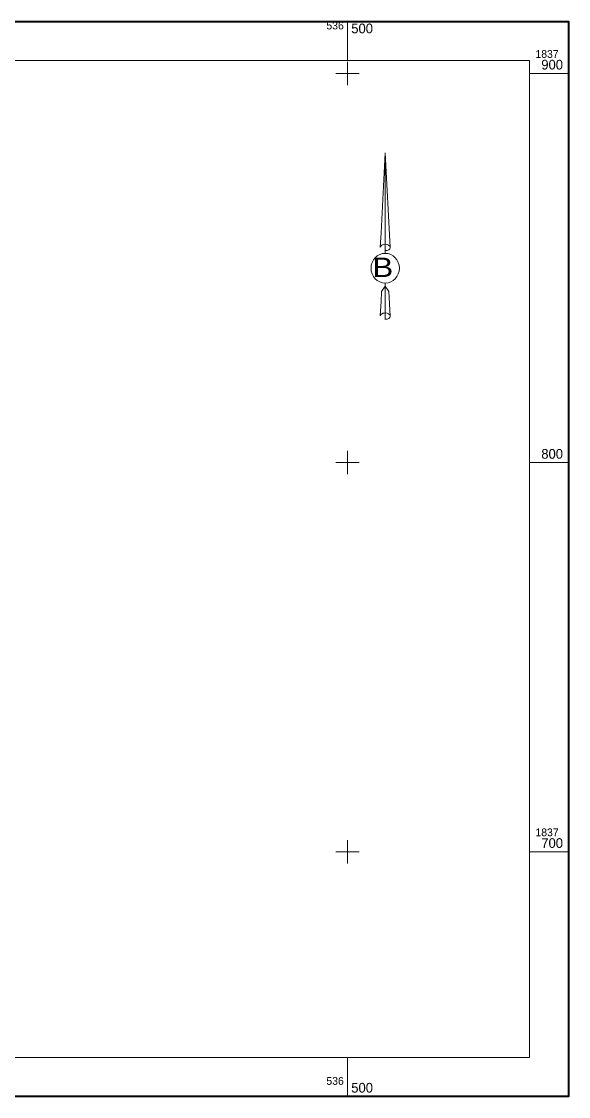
# Model space of a CAD drawing. Header units: metres. Extents: x 536160 to 536557, y 1837637 to 1837913.
# Drawn here: x 536416.2 to 536556.9, y 1837637.1 to 1837913.3 of the extents above; entities that cross this region are included whole.
import ezdxf
from ezdxf.enums import TextEntityAlignment as Align

# ---------------------------------------------------------------- set-up
doc = ezdxf.new("R2010")
doc.units = ezdxf.units.M
doc.header["$MEASUREMENT"] = 0
for name, color, linetype, lineweight in [('Level 51', 1, 'Continuous', 0), ('Level 62', 1, 'Continuous', 0), ('Level 63', 1, 'Continuous', 0)]:
    doc.layers.add(name, color=color, linetype=linetype, lineweight=lineweight)
doc.styles.add('Style-CHAR_FAST_FONT', font='CHAR_FAST_FONT.shx')

# ---------------------------------------------------------------- blocks, each defined once
blk = doc.blocks.new('*U36')
at = {"layer": 'Level 51', "color": 7, "linetype": 'Continuous', "lineweight": 0}
for p, q in [((0.04, 50.7), (-2.53, 2.05)), ((0.04, 50.7), (3.11, -6.91)), ((0.04, 50.7), (3.11, -6.91)), ((0.04, 50.7), (3.11, -6.91)), ((0.04, -4.98), (0.04, 50.7)), ((-2.53, 2.05), (-3.02, -6.8)), ((0.04, -4.98), (0.04, -7.21)), ((0.04, -7.21), (0.04, -8.86)), ((0.04, -8.86), (0.04, -10.52)), ((0.04, -8.86), (0.04, -10.52)), ((0.04, -8.86), (0.04, -10.52)), ((3.11, -6.91), (3.11, -6.8)), ((0.04, -30.46), (-2.21, -33.66)), ((0.04, -30.46), (0.04, -28.57)), ((0.04, -30.46), (0.04, -28.57)), ((0.04, -30.46), (0.04, -28.57)), ((0.04, -30.46), (2.3, -33.66)), ((0.04, -30.46), (2.3, -33.66)), ((0.04, -30.46), (2.3, -33.66)), ((0.04, -46.8), (0.04, -30.46)), ((-2.21, -33.66), (-2.53, -39.73)), ((2.3, -33.66), (3.11, -48.73)), ((2.3, -33.66), (3.11, -48.73)), ((2.3, -33.66), (3.11, -48.73)), ((-2.53, -39.73), (-3.02, -48.53)), ((0.04, -46.8), (0.04, -48.99)), ((0.04, -48.99), (0.04, -50.66)), ((3.11, -48.73), (3.11, -48.53))]:
    blk.add_line(p, q, dxfattribs=at)
at = {"layer": 'Level 51', "color": 7, "linetype": 'Continuous', "lineweight": 0, "extrusion": (0, 0, -1)}
for centre, start_param, end_param in [((0.02, -6.92), 3.208733, 4.712389), ((0.02, -48.71), 3.208907, 3.792116), ((0.02, -48.71), 3.792116, 4.712389)]:
    blk.add_ellipse(centre, major_axis=(3.06, 0), ratio=0.632193, start_param=start_param, end_param=end_param, dxfattribs=at)
at = {"layer": 'Level 51', "color": 7, "linetype": 'Continuous', "lineweight": 0}
for centre, start_param, end_param in [((0.02, -6.92), 0.067141, 1.570796), ((0.02, -6.92), 4.712389, 6.283185), ((0.02, -48.71), 0.067141, 1.570796), ((0.02, -48.71), 4.712389, 6.283185)]:
    blk.add_ellipse(centre, major_axis=(3.06, 0), ratio=0.632193, start_param=start_param, end_param=end_param, dxfattribs=at)
blk.add_ellipse((0.03, -19.54), major_axis=(0, 9.03), ratio=0.956213, dxfattribs=at)
at = {"layer": 'Level 51', "color": 7, "linetype": 'Continuous', "lineweight": 0, "insert": (-1.42, -24.91), "char_height": 11.8046, "attachment_point": 8, "line_spacing_factor": 0.60241, "style": 'Style-CHAR_FAST_FONT'}
blk.add_mtext('\\H1.000000x;\\W1.194961;\\T1.000;B\\P', dxfattribs=at)

msp = doc.modelspace()

# ---------------------------------------------------------------- linework, layer by layer
at = {"layer": 'Level 62', "color": 7, "linetype": 'Continuous', "lineweight": 0, "flags": 128}
msp.add_lwpolyline([(536170.16, 1837647.13), (536170.16, 1837903.31), (536546.87, 1837903.31), (536546.87, 1837647.13), (536170.16, 1837647.13)], dxfattribs=at)
at = {"layer": 'Level 63', "color": 7, "linetype": 'Continuous', "lineweight": 0}
for p, q in [((536500, 1837903.31), (536500, 1837913.31)), ((536500, 1837897), (536500, 1837903)), ((536497, 1837900), (536503, 1837900)), ((536546.87, 1837900), (536556.87, 1837900)), ((536500, 1837797), (536500, 1837803)), ((536497, 1837800), (536503, 1837800)), ((536546.87, 1837800), (536556.87, 1837800)), ((536500, 1837697), (536500, 1837703)), ((536497, 1837700), (536503, 1837700)), ((536546.87, 1837700), (536556.87, 1837700)), ((536500, 1837637.13), (536500, 1837647.13))]:
    msp.add_line(p, q, dxfattribs=at)
at = {"layer": 'Level 63', "color": 7, "linetype": 'Continuous', "lineweight": 40, "flags": 128}
msp.add_lwpolyline([(536160.16, 1837637.13), (536160.16, 1837913.31), (536556.87, 1837913.31), (536556.87, 1837637.13)], close=True, dxfattribs=at)
at = {"layer": 'Level 63', "color": 7, "linetype": 'Continuous', "lineweight": 13, "flags": 128}
msp.add_lwpolyline([(536170.16, 1837647.13), (536170.16, 1837903.31), (536546.87, 1837903.31), (536546.87, 1837647.13)], close=True, dxfattribs=at)

# ---------------------------------------------------------------- block references
at = {"layer": 'Level 51', "color": 7, "linetype": 'Continuous', "lineweight": 0, "xscale": 0.422397414644141, "yscale": 0.422397414644141, "zscale": 0.422397414644141}
msp.add_blockref('*U36', (536509.72, 1837858.21), dxfattribs=at)

# ---------------------------------------------------------------- texts
at = {"layer": 'Level 63', "color": 7, "linetype": 'Continuous', "lineweight": 0, "style": 'Style-CHAR_FAST_FONT'}
for p in [(536499.07, 1837911.31), (536499.07, 1837640.13)]:
    msp.add_text('536', height=2, dxfattribs=at).set_placement(p, align=Align.RIGHT)
for s, height, p in [('500', 2.5, (536501, 1837910.31)), ('1837', 2, (536548.37, 1837904)), ('900', 2.5, (536549.87, 1837901)), ('800', 2.5, (536549.87, 1837801)), ('1837', 2, (536548.37, 1837704)), ('700', 2.5, (536549.87, 1837701)), ('500', 2.5, (536501, 1837638.13))]:
    msp.add_text(s, height=height, dxfattribs=at).set_placement(p)

doc.saveas('drawing.dxf')
